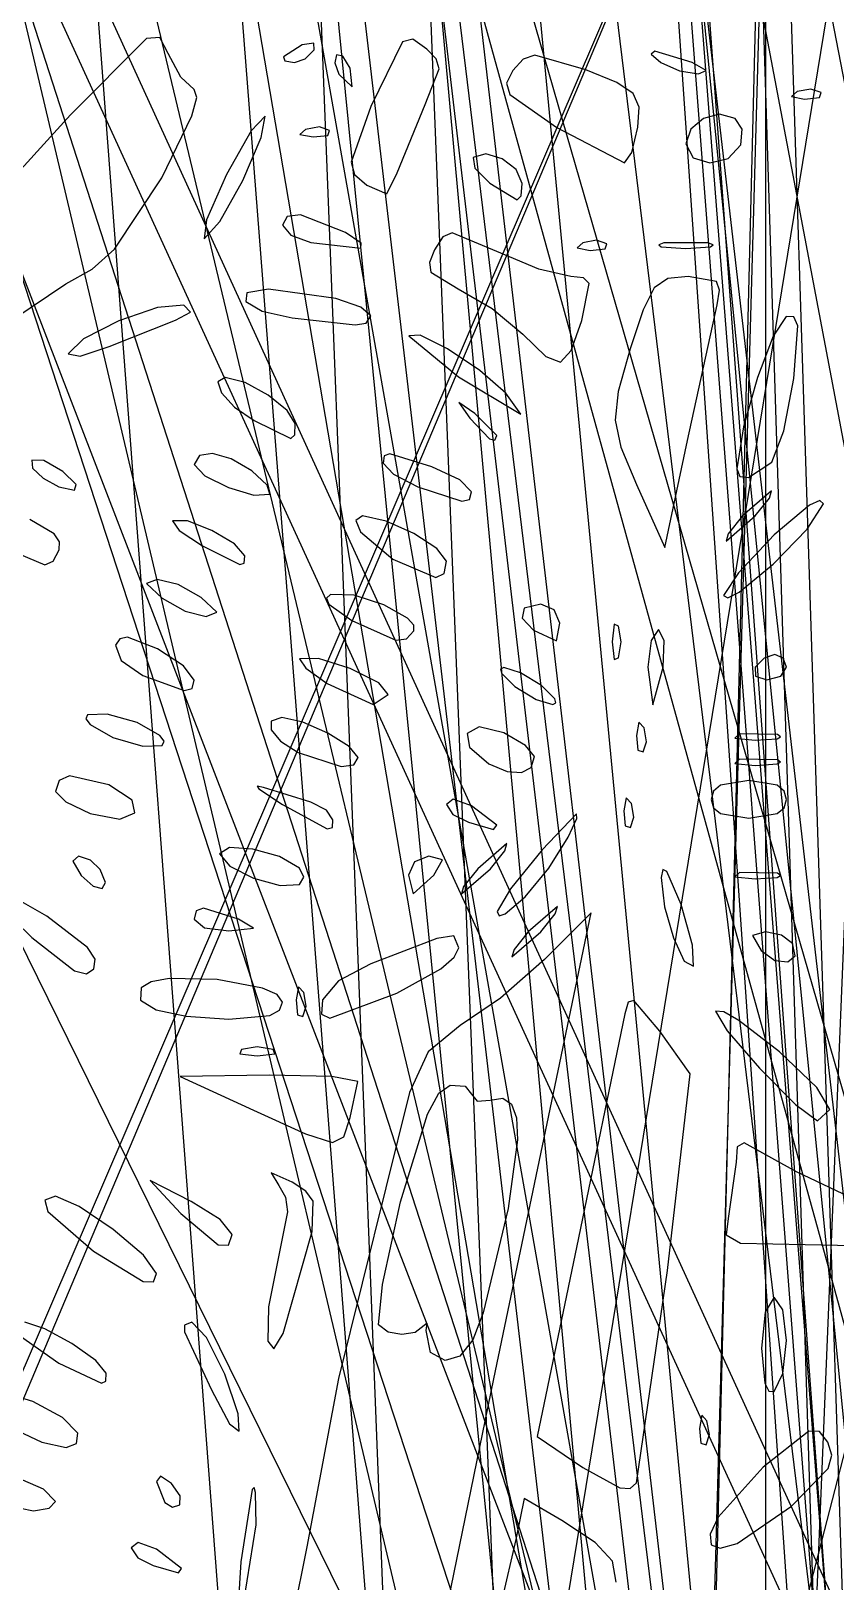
# Model space of a CAD drawing. Extents: x -109 to 333, y -74 to 385.
# Drawn here: x 108.51 to 132.55, y 71.3 to 117.59 of the extents above; entities that cross this region are included whole.
import ezdxf

# ---------------------------------------------------------------- set-up
doc = ezdxf.new("R2010")
doc.units = 0

msp = doc.modelspace()

# ---------------------------------------------------------------- linework, layer by layer
at = {"layer": 'Image'}
for p, q in [((170.771531, 353.53018), (118.462, 33.6863)), ((138.448296, 19.091992), (106.07472, 344.59948)), ((95.32442, 344.22715), (127.698, 16.562)), ((101.53823, 328.130923), (130.5, 11.6848)), ((135.493, 1.60851), (97.511583, 327.47171)), ((96.233295, 323.61468), (135.493, 1.60851)), ((134.585641, 4.456282), (104.301299, 320.902383)), ((195.790493, 320.228491), (118.129, 18.0797)), ((94.94758, 318.771205), (132.211, 0.73685)), ((134.65692, 0.736858), (97.3935, 316.65389)), ((141.984441, 315.336486), (129.956, 21.7512)), ((95.700659, 312.982034), (123.452, -52.2753)), ((127.484795, 19.73802), (135.750314, 313.32329)), ((114.515233, 310.957926), (137.375, 1.29274)), ((137.375, -20.0535), (114.515233, 310.957926)), ((128.641622, -58.90611), (100.89005, 296.42789)), ((114.51548, 296.333823), (137.375, 5.34648)), ((137.375, -1.05055), (114.51548, 296.333823)), ((110.376328, 291.597521), (121.571, 5.61853)), ((134.458543, 291.629841), (127.334, 5.46407)), ((86.29281, 288.243248), (134.724, 3.65315)), ((137.772062, 0.83093), (87.45938, 285.421028)), ((125.05174, 2.147113), (113.85707, 283.96107)), ((100.96859, 281.103915), (153.556, 8.3619)), ((152.192385, 2.717456), (99.6056, 280.534422)), ((142.12414, 1.748905), (109.9997, 280.135371)), ((106.21741, 279.964926), (140.233, 1.57846)), ((126.180398, 273.755549), (134.837, 5.6287)), ((134.295048, -6.036473), (125.63867, 267.922959)), ((145.215427, 4.34841), (61.91562, 262.429836)), ((76.885236, 251.097333), (134.835, 5.59235)), ((139.94954, 2.192262), (81.999776, 244.462185)), ((130.45553, 5.722784), (130.45588, 203.38909)), ((151.5261, 2.253623), (70.86456, 166.272002)), ((109.81314, 162.184466), (148.134, 23.3476)), ((92.877041, 154.000525), (165.361, -4.34315)), ((167.054, -4.90759), (94.570373, 153.717885)), ((96.062187, 147.509021), (142.999, 3.79803)), ((155.30722, 7.78631), (115.23295, 146.623186)), ((149.9676, 2.104701), (94.571335, 145.815698)), ((131.447961, 131.540204), (77.2426, 5.38409)), ((77.242601, 3.290625), (131.447961, 131.540204)), ((111.959264, 117.360963), (109.692528, 115.087208)), ((112.356305, 117.396847), (111.959264, 117.360963)), ((112.605868, 116.914078), (112.356305, 117.396847)), ((116.608193, 117.171842), (116.045801, 116.818096)), ((116.960249, 117.226076), (116.608193, 117.171842)), ((116.96228, 117.023955), (116.960249, 117.226076)), ((119.601223, 117.263302), (118.658428, 115.338392)), ((119.914404, 117.341717), (119.601223, 117.263302)), ((120.331278, 117.044042), (119.914404, 117.341717)), ((112.980861, 116.212149), (112.605868, 116.914078)), ((116.045801, 116.818096), (116.09419, 116.698019)), ((116.09419, 116.698019), (116.378292, 116.651966)), ((116.378292, 116.651966), (116.695901, 116.761239)), ((116.695901, 116.761239), (116.96228, 117.023954)), ((116.96228, 117.023954), (116.96228, 117.023955)), ((117.633464, 116.881379), (117.579665, 116.636829)), ((117.825577, 116.837467), (117.633464, 116.881379)), ((118.03563, 116.480048), (117.825577, 116.837467)), ((120.610689, 116.758667), (120.331278, 117.044042)), ((120.697806, 116.456373), (120.610689, 116.758667)), ((123.200898, 116.752721), (122.89724, 116.408001)), ((123.553268, 116.869522), (123.200898, 116.752721)), ((125.0809, 116.424483), (123.553268, 116.869522)), ((127.137586, 116.985363), (127.024418, 116.902014)), ((127.024418, 116.902014), (127.313091, 116.651967)), ((128.25383, 116.651967), (127.137586, 116.985363)), ((113.383, 115.838138), (112.980861, 116.212149)), ((117.579665, 116.636829), (117.702157, 116.300707)), ((117.702157, 116.300707), (118.103454, 115.916588)), ((118.035631, 116.480048), (118.03563, 116.480048)), ((118.103454, 115.916588), (118.035631, 116.480048)), ((120.28332, 115.393602), (120.697806, 116.456373)), ((122.89724, 116.408001), (122.705538, 116.031323)), ((126.000161, 116.051905), (125.0809, 116.424483)), ((127.313091, 116.651967), (127.877535, 116.400423)), ((127.877535, 116.400423), (128.441981, 116.307882)), ((128.253832, 116.651967), (128.25383, 116.651967)), ((128.673563, 116.405072), (128.253832, 116.651967)), ((128.441981, 116.307882), (128.673563, 116.405072)), ((113.458887, 115.603502), (113.383, 115.838138)), ((122.705538, 116.031323), (122.808199, 115.689623)), ((126.493974, 115.721324), (126.000161, 116.051905)), ((131.381695, 115.780115), (131.218412, 115.62817)), ((131.797286, 115.852929), (131.381695, 115.780115)), ((132.10293, 115.750425), (131.797286, 115.852929)), ((132.051628, 115.598575), (132.10293, 115.750411)), ((132.10293, 115.750411), (132.10293, 115.750425)), ((113.31239, 115.056611), (113.458887, 115.603502)), ((118.658428, 115.338392), (118.068066, 113.668984)), ((119.44134, 113.349451), (120.283321, 115.393611)), ((120.283321, 115.393611), (120.28332, 115.393602)), ((122.808199, 115.689623), (124.20855, 114.706361)), ((126.668957, 115.315308), (126.493974, 115.721324)), ((126.63173, 114.716423), (126.668957, 115.315308)), ((131.218412, 115.62817), (131.609042, 115.552774)), ((131.609042, 115.552774), (132.051628, 115.598575)), ((109.692528, 115.087208), (105.462878, 110.444088)), ((112.41554, 113.198738), (113.31239, 115.056611)), ((115.500516, 115.041564), (115.08771, 114.605059)), ((115.379529, 114.403608), (115.500516, 115.041564)), ((128.585213, 114.975588), (128.213857, 114.661176)), ((129.063934, 115.101654), (128.585213, 114.975588)), ((129.53531, 114.979936), (129.063934, 115.101654)), ((129.739922, 114.652729), (129.53531, 114.979936)), ((115.08771, 114.605059), (114.348076, 113.302734)), ((114.83579, 113.122664), (115.379529, 114.403608)), ((116.705855, 114.651227), (116.542572, 114.499282)), ((116.542572, 114.499282), (116.933202, 114.423886)), ((117.121446, 114.724042), (116.705855, 114.651227)), ((116.933202, 114.423886), (117.375788, 114.469688)), ((117.42709, 114.621537), (117.121446, 114.724042)), ((117.375788, 114.469688), (117.42709, 114.621523)), ((117.42709, 114.621523), (117.42709, 114.621537)), ((124.20855, 114.706361), (126.23447, 113.648021)), ((126.449966, 113.95927), (126.631734, 114.716421)), ((126.631734, 114.716421), (126.63173, 114.716423)), ((128.213857, 114.661176), (128.06458, 114.217858)), ((129.70122, 114.193996), (129.739922, 114.652729)), ((122.093749, 113.923996), (121.70812, 113.807848)), ((122.579705, 113.774545), (122.093749, 113.923996)), ((126.23447, 113.648021), (126.449966, 113.95927)), ((128.06458, 114.217858), (128.280799, 113.800606)), ((129.326978, 113.785359), (129.70122, 114.19401)), ((129.70122, 114.19401), (129.70122, 114.193996)), ((118.068066, 113.668984), (118.174572, 113.298831)), ((121.70812, 113.807848), (121.761651, 113.490213)), ((121.761651, 113.490213), (122.210196, 113.046396)), ((122.995964, 113.449009), (122.579705, 113.774545)), ((123.1725, 113.036902), (122.995964, 113.449009)), ((128.280799, 113.800606), (128.777551, 113.655332)), ((128.777551, 113.655332), (129.326978, 113.785359)), ((111.0082, 111.075352), (112.41554, 113.198738)), ((114.348076, 113.302734), (113.751704, 111.947513)), ((114.148784, 111.894615), (114.835787, 113.122664)), ((114.835787, 113.122664), (114.83579, 113.122664)), ((118.174572, 113.298831), (118.535486, 112.981882)), ((118.535486, 112.981882), (119.134305, 112.721364)), ((119.134305, 112.721364), (119.44134, 113.349451)), ((122.210196, 113.046396), (123.02979, 112.550037)), ((123.149054, 112.670932), (123.172497, 113.036913)), ((123.172497, 113.036913), (123.1725, 113.036902)), ((123.02979, 112.550037), (123.149054, 112.670932)), ((116.162767, 112.051559), (116.0224, 111.786285)), ((116.553501, 112.100805), (116.162767, 112.051559)), ((117.90388, 111.571966), (116.553501, 112.100805)), ((113.751704, 111.947513), (113.683347, 111.383834)), ((113.683347, 111.383834), (114.148784, 111.894615)), ((116.0224, 111.786285), (116.271108, 111.491108)), ((118.366735, 111.256627), (117.903876, 111.571966)), ((117.903876, 111.571966), (117.90388, 111.571966)), ((121.087062, 111.565855), (120.80418, 111.440322)), ((122.417239, 111.008249), (121.087062, 111.565855)), ((116.271108, 111.491108), (116.869066, 111.273087)), ((116.869066, 111.273087), (118.35615, 111.103896)), ((118.35615, 111.103896), (118.366735, 111.256627)), ((120.80418, 111.440322), (120.559909, 111.050105)), ((124.982945, 111.264559), (124.819662, 111.112614)), ((124.819662, 111.112614), (125.210292, 111.037218)), ((125.398537, 111.337374), (124.982945, 111.264559)), ((125.70418, 111.234869), (125.398537, 111.337374)), ((125.65288, 111.08302), (125.70418, 111.234855)), ((125.70418, 111.234855), (125.70418, 111.234869)), ((127.40535, 111.26693), (127.253583, 111.200111)), ((127.253583, 111.200111), (127.327152, 111.145391)), ((127.327152, 111.145391), (128.06387, 111.094839)), ((128.72239, 111.26693), (127.40535, 111.26693)), ((128.06387, 111.094839), (128.800585, 111.145391)), ((128.874154, 111.200111), (128.722387, 111.26693)), ((128.722387, 111.26693), (128.72239, 111.26693)), ((128.800585, 111.145391), (128.874154, 111.200111)), ((110.333075, 110.472502), (111.0082, 111.075352)), ((120.559909, 111.050105), (120.407707, 110.67045)), ((120.407707, 110.67045), (120.451529, 110.387629)), ((123.675204, 110.476233), (122.417239, 111.008249)), ((125.210292, 111.037218), (125.65288, 111.08302)), ((109.54785, 110.032998), (110.333075, 110.472502)), ((120.451529, 110.387629), (121.261716, 109.890265)), ((124.626179, 110.254953), (123.675204, 110.476233)), ((125.00867, 110.216861), (124.626179, 110.254953)), ((125.176168, 110.043619), (125.00867, 110.216861)), ((127.527774, 110.195808), (127.119723, 109.915712)), ((128.129198, 110.255681), (127.527774, 110.195808)), ((128.978479, 110.105411), (128.129198, 110.255681)), ((107.96732, 108.975416), (109.54785, 110.032998)), ((114.958483, 109.766061), (114.927758, 109.507209)), ((115.59873, 109.878633), (114.958483, 109.766061)), ((117.607734, 109.604438), (115.59873, 109.878633)), ((121.261716, 109.890265), (122.277533, 109.30612)), ((124.95433, 108.937903), (125.176168, 110.043619)), ((127.119723, 109.915712), (126.78478, 109.264676)), ((129.069739, 109.848502), (128.978479, 110.105411)), ((129.00204, 109.409015), (129.069739, 109.848502)), ((112.286953, 109.329786), (111.129161, 108.928363)), ((113.072367, 109.400333), (112.286953, 109.329786)), ((113.272492, 109.196111), (113.072367, 109.400333)), ((114.927758, 109.507209), (115.408907, 109.220378)), ((118.358525, 109.345268), (117.607734, 109.604438)), ((118.65613, 109.079005), (118.358525, 109.345268)), ((122.277533, 109.30612), (123.199626, 108.531365)), ((126.78478, 109.264676), (126.402678, 108.091981)), ((128.116386, 105.363831), (129.002035, 109.409011)), ((129.002035, 109.409011), (129.00204, 109.409015)), ((111.129161, 108.928363), (110.081007, 108.399367)), ((110.847467, 108.163933), (112.823017, 108.954245)), ((112.823017, 108.954245), (112.82303, 108.954244)), ((112.82303, 108.954244), (113.272492, 109.196111)), ((115.408907, 109.220378), (116.304285, 109.023867)), ((116.304285, 109.023867), (118.185765, 108.813002)), ((118.185765, 108.813002), (118.517962, 108.865055)), ((118.517962, 108.865055), (118.656133, 109.079005)), ((118.656133, 109.079005), (118.65613, 109.079005)), ((124.63531, 108.047497), (124.954326, 108.93792)), ((124.954326, 108.93792), (124.95433, 108.937903)), ((131.056138, 109.058359), (130.667827, 108.479668)), ((131.290796, 109.05048), (131.056138, 109.058359)), ((131.402588, 108.783683), (131.290796, 109.05048)), ((110.081007, 108.399367), (109.624507, 107.946103)), ((120.13305, 108.507698), (119.79447, 108.488814)), ((119.79447, 108.488814), (121.279669, 107.264306)), ((120.949447, 108.097277), (120.13305, 108.507698)), ((123.199626, 108.531365), (123.878816, 107.872223)), ((130.667827, 108.479668), (130.197724, 107.236667)), ((131.291048, 107.209939), (131.402588, 108.783683)), ((109.624507, 107.946103), (109.983752, 107.880955)), ((109.983752, 107.880955), (110.847467, 108.163933)), ((121.912046, 107.453972), (120.949447, 108.097277)), ((123.878816, 107.872223), (124.317092, 107.701599)), ((124.317092, 107.701599), (124.63531, 108.047497)), ((126.402678, 108.091981), (126.046273, 106.822032)), ((122.68923, 106.774204), (121.912046, 107.453972)), ((114.30946, 107.24458), (114.085556, 107.109959)), ((114.085556, 107.109959), (114.20323, 106.778095)), ((114.900796, 107.087689), (114.30946, 107.24458)), ((115.58885, 106.711418), (114.900796, 107.087689)), ((121.279669, 107.264306), (123.13436, 106.148134)), ((130.197724, 107.236667), (129.788487, 105.769104)), ((130.985219, 105.645304), (131.291048, 107.209939)), ((114.20323, 106.778095), (114.590111, 106.356986)), ((116.159042, 106.257368), (115.58885, 106.711418)), ((121.75901, 106.16369), (121.28864, 106.491986)), ((121.28864, 106.491986), (121.616937, 106.021617)), ((122.689237, 106.77421), (122.68923, 106.774204)), ((123.13436, 106.148134), (122.689237, 106.77421)), ((126.046273, 106.822032), (125.947919, 105.965246)), ((114.590111, 106.356986), (115.17383, 105.95463)), ((116.39679, 105.86714), (116.159042, 106.257368)), ((121.616937, 106.021617), (122.201577, 105.412199)), ((122.41753, 105.505173), (121.75901, 106.16369)), ((115.17383, 105.95463), (116.266671, 105.423038)), ((116.386213, 105.527841), (116.39679, 105.867147)), ((116.39679, 105.867147), (116.39679, 105.86714)), ((125.947919, 105.965246), (126.124651, 105.160532)), ((129.788487, 105.769104), (129.582778, 104.516729)), ((130.62545, 104.714299), (130.985219, 105.645304)), ((116.266671, 105.423038), (116.386213, 105.527841)), ((122.201577, 105.412199), (122.361566, 105.367064)), ((122.361566, 105.367064), (122.41753, 105.505173)), ((122.41753, 105.505173), (122.41753, 105.505173)), ((126.124651, 105.160532), (126.593505, 104.046801)), ((127.434371, 102.165311), (128.116386, 105.363831)), ((108.890196, 104.758149), (108.532608, 104.774708)), ((108.532608, 104.774708), (108.554124, 104.533353)), ((109.46245, 104.430849), (108.890196, 104.758149)), ((113.537528, 104.914869), (113.38604, 104.642172)), ((113.38604, 104.642172), (113.696942, 104.304553)), ((113.932915, 104.96781), (113.537528, 104.914869)), ((114.483587, 104.810746), (113.932915, 104.96781)), ((115.10093, 104.453428), (114.483587, 104.810746)), ((119.057639, 104.899042), (119.03048, 104.683456)), ((119.03048, 104.683456), (119.334456, 104.348881)), ((119.223658, 104.959047), (119.057639, 104.899042)), ((120.47951, 104.573993), (119.223658, 104.959047)), ((129.931065, 104.250543), (130.625448, 104.714296)), ((130.625448, 104.714296), (130.62545, 104.714299)), ((108.554124, 104.533353), (108.873687, 104.23335)), ((108.873687, 104.23335), (109.342378, 103.979364)), ((109.462452, 104.430849), (109.46245, 104.430849)), ((109.864032, 104.041577), (109.462452, 104.430849)), ((113.696942, 104.304553), (114.40321, 103.954443)), ((115.561288, 104.02735), (115.10093, 104.453428)), ((115.10093, 104.453428), (115.10093, 104.453428)), ((119.334456, 104.348881), (120.06529, 103.970885)), ((121.316445, 104.18253), (120.47951, 104.573993)), ((121.66455, 103.82142), (121.316445, 104.18253)), ((129.582778, 104.516729), (129.67369, 104.284823)), ((129.67369, 104.284823), (129.931065, 104.250543)), ((109.342378, 103.979364), (109.811278, 103.876057)), ((109.811278, 103.876057), (109.864032, 104.041577)), ((114.40321, 103.954443), (115.165188, 103.725745)), ((115.165188, 103.725745), (115.64322, 103.75236)), ((115.64322, 103.75236), (115.561288, 104.02735)), ((120.06529, 103.970885), (121.3724, 103.542532)), ((121.604971, 103.597343), (121.66455, 103.82142)), ((121.66455, 103.82142), (121.66455, 103.82142)), ((126.593505, 104.046801), (127.434371, 102.165311)), ((130.62502, 103.858646), (129.755785, 103.106045)), ((130.557831, 103.637571), (130.62502, 103.858646)), ((121.3724, 103.542532), (121.604971, 103.597343)), ((130.13208, 103.106045), (130.557831, 103.637571)), ((131.755005, 103.425092), (130.69627, 102.541036)), ((131.689594, 102.706459), (132.1696, 103.464076)), ((132.065177, 103.564222), (131.755005, 103.425092)), ((132.1696, 103.464071), (132.065177, 103.564222)), ((132.1696, 103.464076), (132.1696, 103.464071)), ((109.19969, 102.568369), (108.474675, 102.998433)), ((113.182151, 102.956805), (112.73998, 102.961544)), ((112.73998, 102.961544), (112.931697, 102.669493)), ((113.909959, 102.6734), (113.182151, 102.956805)), ((118.41003, 103.106242), (118.21021, 102.96933)), ((118.21021, 102.96933), (118.346603, 102.633647)), ((119.120211, 102.952282), (118.41003, 103.106242)), ((119.944827, 102.58286), (119.120211, 102.952282)), ((129.262845, 102.353472), (130.13208, 103.106045)), ((129.755785, 103.106045), (129.330034, 102.574543)), ((130.13208, 103.106045), (130.13208, 103.106045)), ((109.357665, 102.329398), (109.19969, 102.568369)), ((109.35698, 102.097242), (109.357665, 102.329398)), ((112.931697, 102.669493), (113.635273, 102.20993)), ((114.590657, 102.272899), (113.909959, 102.6734)), ((118.346603, 102.633647), (119.312847, 101.816292)), ((120.627562, 102.136667), (119.944827, 102.58286)), ((129.330034, 102.574543), (129.262845, 102.353472)), ((130.69627, 102.541036), (129.633236, 101.402096)), ((130.667355, 101.661782), (131.689594, 102.706459)), ((107.891133, 102.084683), (108.921223, 101.643714)), ((109.174443, 101.758289), (109.356983, 102.097101)), ((109.356983, 102.097101), (109.35698, 102.097242)), ((113.635273, 102.20993), (114.744029, 101.654587)), ((114.8915, 101.916874), (114.590657, 102.272899)), ((114.875458, 101.698097), (114.891503, 101.916871)), ((114.891503, 101.916871), (114.8915, 101.916874)), ((120.9121, 101.752392), (120.627562, 102.136667)), ((108.921223, 101.643714), (109.174443, 101.758289)), ((114.744029, 101.654587), (114.875458, 101.698097)), ((119.312847, 101.816292), (120.603153, 101.271561)), ((120.603153, 101.271561), (120.846226, 101.385143)), ((120.846226, 101.385143), (120.912107, 101.752397)), ((120.912107, 101.752397), (120.9121, 101.752392)), ((129.633236, 101.402096), (129.19109, 100.727706)), ((129.651611, 100.83416), (130.667355, 101.661782)), ((112.27926, 101.212052), (111.956335, 101.09186)), ((111.956335, 101.09186), (112.423103, 100.647608)), ((112.908113, 101.058212), (112.27926, 101.212052)), ((113.5963, 100.67154), (112.908113, 101.058212)), ((112.423103, 100.647608), (113.111288, 100.260936)), ((114.063067, 100.227276), (113.5963, 100.67154)), ((113.5963, 100.67154), (113.5963, 100.67154)), ((117.45039, 100.759365), (117.33098, 100.648354)), ((117.33098, 100.648354), (117.405682, 100.472518)), ((117.405682, 100.472518), (118.089784, 99.984101)), ((118.160555, 100.7429), (117.45039, 100.759365)), ((119.045498, 100.455599), (118.160555, 100.7429)), ((119.756356, 100.049129), (119.045498, 100.455599)), ((123.734216, 100.471416), (123.235341, 100.349955)), ((124.132854, 100.305611), (123.734216, 100.471416)), ((129.19109, 100.727706), (129.317652, 100.659279)), ((129.317652, 100.659279), (129.651611, 100.83416)), ((113.111288, 100.260936), (113.740143, 100.107096)), ((113.740143, 100.107096), (114.063067, 100.227276)), ((119.937485, 99.848601), (119.756356, 100.049129)), ((123.235341, 100.349955), (123.177551, 100.055922)), ((123.177551, 100.055922), (123.515686, 99.694843)), ((124.29866, 99.906972), (124.132854, 100.305611)), ((118.089784, 99.984101), (119.408086, 99.393118)), ((119.723124, 99.433473), (119.944274, 99.675153)), ((119.94427, 99.675155), (119.937485, 99.848601)), ((119.944274, 99.675153), (119.94427, 99.675155)), ((123.515686, 99.694843), (124.204587, 99.372246)), ((124.204587, 99.372246), (124.29866, 99.906972)), ((124.29866, 99.906972), (124.29866, 99.906972)), ((125.918854, 99.869041), (125.8631, 99.342821)), ((126.0529, 99.8132), (125.918854, 99.869041)), ((126.131191, 99.342822), (126.0529, 99.813201)), ((126.0529, 99.813201), (126.0529, 99.8132)), ((127.243843, 99.719143), (127.024111, 99.387532)), ((127.414894, 99.387531), (127.243843, 99.719143)), ((111.158709, 99.438127), (111.02989, 99.243203)), ((111.02989, 99.243203), (111.205085, 98.785746)), ((111.387936, 99.487717), (111.158709, 99.438127)), ((112.28649, 99.139458), (111.387936, 99.487717)), ((113.062941, 98.630252), (112.28649, 99.139458)), ((119.408086, 99.393118), (119.723124, 99.433473)), ((125.8631, 99.342821), (125.918854, 98.8166)), ((126.0529, 98.872442), (126.131191, 99.342822)), ((127.024111, 99.387532), (126.932719, 98.590253)), ((127.38928, 98.590253), (127.414894, 99.387531)), ((111.205085, 98.785746), (111.847058, 98.338597)), ((113.38589, 98.204315), (113.062941, 98.630252)), ((117.096345, 98.851808), (116.52314, 98.842415)), ((116.52314, 98.842415), (116.713794, 98.555022)), ((118.043787, 98.549034), (117.096345, 98.851808)), ((125.918854, 98.8166), (126.0529, 98.872442)), ((130.399813, 98.85603), (130.131551, 98.590254)), ((130.718203, 98.966569), (130.399813, 98.85603)), ((130.968278, 98.85603), (130.718203, 98.966569)), ((131.07229, 98.590254), (130.968278, 98.85603)), ((111.847058, 98.338597), (113.083262, 97.890806)), ((113.320492, 97.955085), (113.385888, 98.204316)), ((113.385888, 98.204316), (113.38589, 98.204315)), ((116.713794, 98.555022), (117.354357, 98.101436)), ((118.894221, 98.124678), (118.043787, 98.549034)), ((122.62746, 98.578287), (122.530386, 98.530086)), ((122.530386, 98.530086), (122.560621, 98.407581)), ((122.560621, 98.407581), (122.959449, 98.013843)), ((123.123431, 98.424458), (122.62746, 98.578287)), ((123.75635, 98.037775), (123.123431, 98.424458)), ((126.932719, 98.590253), (127.078156, 97.461363)), ((127.078156, 97.461363), (127.38928, 98.590253)), ((127.38928, 98.590253), (127.38928, 98.590253)), ((130.131551, 98.590254), (130.139628, 98.324504)), ((130.139628, 98.324504), (130.485638, 98.213967)), ((130.485638, 98.213967), (130.899961, 98.324503)), ((130.899961, 98.324503), (131.07229, 98.590254)), ((131.07229, 98.590254), (131.07229, 98.590254)), ((113.083262, 97.890806), (113.320492, 97.955085)), ((117.354357, 98.101436), (118.72607, 97.476435)), ((118.72607, 97.476435), (119.176406, 97.769325)), ((119.1764, 97.769325), (118.894221, 98.124678)), ((119.176406, 97.769325), (119.1764, 97.769325)), ((122.959449, 98.013843), (123.592367, 97.627181)), ((124.155178, 97.644047), (123.75635, 98.037775)), ((123.75635, 98.037775), (123.75635, 98.037775)), ((123.592367, 97.627181), (124.088339, 97.473331)), ((124.088339, 97.473331), (124.185413, 97.521536)), ((124.185413, 97.521536), (124.155178, 97.644047)), ((110.20154, 97.165005), (110.148763, 97.042195)), ((110.148763, 97.042195), (110.273065, 96.873085)), ((110.785163, 97.188923), (110.20154, 97.165005)), ((110.273065, 96.873085), (110.954133, 96.485217)), ((111.67923, 96.932426), (110.785163, 97.188923)), ((112.36029, 96.544544), (111.679223, 96.932426)), ((111.679223, 96.932426), (111.67923, 96.932426)), ((115.67938, 96.979644), (115.67789, 96.716717)), ((116.00272, 97.085105), (115.67938, 96.979644)), ((116.623104, 96.945421), (116.00272, 97.085105)), ((117.375874, 96.613507), (116.623104, 96.945421)), ((121.896547, 96.803643), (121.530806, 96.610627)), ((122.630147, 96.628954), (121.896547, 96.803643)), ((126.661783, 96.942653), (126.586386, 96.552019)), ((126.81373, 96.779377), (126.661783, 96.942653)), ((126.886527, 96.363785), (126.813713, 96.779378)), ((126.813713, 96.779378), (126.81373, 96.779377)), ((110.954133, 96.485217), (111.848199, 96.228695)), ((112.484592, 96.375433), (112.36029, 96.544544)), ((112.431813, 96.25261), (112.484592, 96.375433)), ((115.67789, 96.716717), (115.960834, 96.376507)), ((115.960834, 96.376507), (116.490795, 96.039195)), ((118.010936, 96.220072), (117.375874, 96.613507)), ((121.530806, 96.610627), (121.603537, 96.196277)), ((123.276968, 96.247972), (122.630147, 96.628954)), ((126.586386, 96.552019), (126.632187, 96.109442)), ((126.784023, 96.058131), (126.886527, 96.363785)), ((129.66804, 96.59345), (129.529513, 96.466835)), ((129.529513, 96.466835), (130.131248, 96.406026)), ((130.79693, 96.579339), (129.66804, 96.59345)), ((130.131248, 96.406026), (130.792457, 96.45126)), ((130.792457, 96.45126), (130.887706, 96.507849)), ((130.887706, 96.507849), (130.796928, 96.579508)), ((130.796928, 96.579508), (130.79693, 96.579339)), ((111.848199, 96.228695), (112.431813, 96.25261)), ((116.490795, 96.039195), (117.775584, 95.621648)), ((118.2782, 95.895825), (118.010936, 96.220072)), ((118.145579, 95.670594), (118.278205, 95.895826)), ((118.278205, 95.895826), (118.2782, 95.895825)), ((121.603537, 96.196277), (122.185351, 95.706963)), ((123.546, 95.91798), (123.276968, 96.247972)), ((123.443679, 95.588484), (123.546001, 95.91798)), ((123.546001, 95.91798), (123.546, 95.91798)), ((126.632187, 96.109442), (126.784023, 96.058131)), ((129.66831, 95.840594), (129.529783, 95.713993)), ((130.7972, 95.826765), (129.66831, 95.840594)), ((130.797198, 95.826653), (130.7972, 95.826765)), ((130.887976, 95.754998), (130.797198, 95.826653)), ((117.775584, 95.621648), (118.145579, 95.670594)), ((122.185351, 95.706963), (122.72879, 95.477612)), ((122.72879, 95.477612), (123.159754, 95.439907)), ((123.159754, 95.439907), (123.443679, 95.588484)), ((129.529783, 95.713993), (130.131518, 95.653199)), ((130.131518, 95.653199), (130.792727, 95.698418)), ((130.792727, 95.698418), (130.887976, 95.754998)), ((109.353324, 95.201191), (109.24693, 94.877744)), ((109.66332, 95.342702), (109.353324, 95.201191)), ((110.83901, 95.073155), (109.66332, 95.342702)), ((110.83901, 95.073154), (110.83901, 95.073155)), ((111.535086, 94.621138), (110.83901, 95.073154)), ((115.455813, 94.995855), (115.267517, 95.034495)), ((115.267517, 95.034495), (115.311173, 94.951977)), ((115.311173, 94.951977), (116.020257, 94.489887)), ((116.866923, 94.552597), (115.455813, 94.995855)), ((129.096974, 95.062461), (128.885306, 94.886073)), ((129.94364, 95.203565), (129.096974, 95.062461)), ((130.790308, 95.062461), (129.94364, 95.203565)), ((131.001975, 94.886073), (130.790308, 95.062461)), ((109.24693, 94.877744), (109.550906, 94.568647)), ((109.550906, 94.568647), (110.28174, 94.220731)), ((111.6127, 94.234277), (111.535086, 94.621138)), ((116.020257, 94.489887), (117.355634, 93.765575)), ((117.332, 94.321217), (116.866923, 94.552597)), ((121.118325, 94.644248), (120.912104, 94.491862)), ((120.912104, 94.491862), (121.105544, 94.18568)), ((121.664697, 94.451025), (121.118325, 94.644248)), ((122.41729, 93.873345), (121.664697, 94.451025)), ((126.285355, 94.684857), (126.209959, 94.294223)), ((126.4373, 94.521581), (126.285355, 94.684857)), ((126.510098, 94.105989), (126.437286, 94.521582)), ((126.437286, 94.521582), (126.4373, 94.521581)), ((128.885306, 94.886073), (128.81475, 94.639121)), ((128.81475, 94.639121), (128.885306, 94.392181)), ((131.001974, 94.392181), (131.07253, 94.639121)), ((131.07253, 94.639121), (131.001975, 94.886073)), ((131.07253, 94.639121), (131.07253, 94.639121)), ((110.28174, 94.220731), (111.164152, 94.05375)), ((111.164152, 94.05375), (111.6127, 94.234277)), ((117.52544, 94.030825), (117.332, 94.321217)), ((117.508798, 93.798123), (117.525437, 94.030825)), ((117.525437, 94.030825), (117.52544, 94.030825)), ((121.105544, 94.18568), (121.570624, 93.957814)), ((124.800576, 94.212921), (123.775215, 93.133917)), ((124.5522, 93.509329), (124.80989, 94.071524)), ((124.80989, 94.071524), (124.800576, 94.212921)), ((126.209959, 94.294223), (126.25576, 93.851646)), ((126.407596, 93.800335), (126.510098, 94.105989)), ((128.885306, 94.392181), (129.096973, 94.215791)), ((129.096973, 94.215791), (129.94364, 94.074677)), ((129.94364, 94.074677), (130.790307, 94.215791)), ((130.790307, 94.215791), (131.001974, 94.392181)), ((117.355634, 93.765575), (117.508798, 93.798123)), ((121.570624, 93.957814), (122.323214, 93.742084)), ((122.323214, 93.742084), (122.41729, 93.873345)), ((122.41729, 93.873345), (122.41729, 93.873345)), ((126.25576, 93.851646), (126.407596, 93.800335)), ((114.437068, 93.200581), (114.13906, 93.017806)), ((115.132468, 93.153371), (114.437068, 93.200581)), ((115.927324, 92.930223), (115.132468, 93.153371)), ((122.72237, 93.321956), (121.853135, 92.569355)), ((122.22943, 92.569355), (122.655181, 93.100881)), ((122.655181, 93.100881), (122.72237, 93.321956)), ((123.775215, 93.133917), (122.831825, 91.970853)), ((123.975239, 92.583642), (124.552195, 93.509327)), ((124.552195, 93.509327), (124.5522, 93.509329)), ((109.931521, 92.945642), (109.764565, 92.792988)), ((109.764565, 92.792988), (110.007351, 92.37211)), ((110.286996, 92.827754), (109.931521, 92.945642)), ((110.57972, 92.544322), (110.286996, 92.827754)), ((114.13906, 93.017806), (114.445952, 92.648039)), ((114.445952, 92.648039), (115.156157, 92.290341)), ((116.5237, 92.585188), (115.927324, 92.930223)), ((116.653644, 92.315414), (116.5237, 92.585188)), ((116.5237, 92.585188), (116.5237, 92.585188)), ((119.962848, 92.779836), (119.783507, 92.381198)), ((120.394027, 92.945642), (119.962848, 92.779836)), ((120.796444, 92.836785), (120.394027, 92.945642)), ((120.5361, 92.381198), (120.796444, 92.836785)), ((110.007351, 92.37211), (110.371468, 92.044514)), ((110.733723, 92.153512), (110.57972, 92.544322)), ((110.57972, 92.544322), (110.57972, 92.544322)), ((110.638949, 91.979278), (110.733723, 92.153512)), ((115.156157, 92.290341), (115.953975, 92.066463)), ((116.5237, 92.098157), (116.653644, 92.315414)), ((119.783507, 92.381198), (119.925583, 91.816754)), ((119.925583, 91.816754), (120.5361, 92.381198)), ((120.5361, 92.381198), (120.5361, 92.381198)), ((121.360195, 91.816754), (122.22943, 92.569355)), ((121.853135, 92.569355), (121.427384, 92.037828)), ((122.22943, 92.569355), (122.22943, 92.569355)), ((123.267224, 91.735037), (123.975239, 92.583642)), ((127.373756, 92.547717), (127.327367, 92.311771)), ((127.327367, 92.311771), (127.428362, 91.434494)), ((127.491831, 92.485106), (127.373756, 92.547717)), ((127.918221, 91.498379), (127.491831, 92.485106)), ((129.66844, 92.453728), (129.529913, 92.327127)), ((129.529913, 92.327127), (130.131648, 92.266333)), ((130.79733, 92.4399), (129.66844, 92.453728)), ((130.131648, 92.266333), (130.792857, 92.311553)), ((130.792857, 92.311553), (130.888106, 92.368132)), ((130.797328, 92.439787), (130.79733, 92.4399)), ((130.888106, 92.368132), (130.797328, 92.439787)), ((108.984821, 91.150091), (107.734602, 91.868733)), ((110.371468, 92.044514), (110.638949, 91.979278)), ((115.953975, 92.066463), (116.5237, 92.098157)), ((121.427384, 92.037828), (121.360195, 91.816754)), ((122.831825, 91.970853), (122.431185, 91.288187)), ((122.671441, 91.218293), (123.267224, 91.735037)), ((107.473793, 91.55365), (108.531271, 90.511813)), ((113.44722, 91.312728), (113.38597, 91.0643)), ((113.659056, 91.395537), (113.44722, 91.312728)), ((114.703, 91.0643), (113.659056, 91.395537)), ((122.332437, 77.33109), (125.238097, 91.25469)), ((122.431185, 91.288187), (122.491666, 91.163986)), ((122.491666, 91.163986), (122.671441, 91.218293)), ((124.22734, 91.440652), (123.358105, 90.688051)), ((123.7344, 90.688051), (124.160151, 91.219577)), ((125.238097, 91.25469), (123.846997, 89.86297)), ((124.160151, 91.219577), (124.22734, 91.440652)), ((127.428362, 91.434494), (127.693088, 90.503329)), ((128.262892, 90.283332), (127.918221, 91.498381)), ((127.918221, 91.498381), (127.918221, 91.498379)), ((110.202554, 90.213907), (108.984821, 91.150091)), ((108.984821, 91.150091), (108.984821, 91.150091)), ((113.38597, 91.0643), (113.689946, 90.8063)), ((113.689946, 90.8063), (114.42078, 90.714458)), ((114.42078, 90.714458), (115.15584, 90.7907)), ((114.703002, 91.0643), (114.703, 91.0643)), ((115.15584, 90.7907), (114.703002, 91.0643)), ((108.531271, 90.511813), (109.811544, 89.523107)), ((120.630171, 90.489379), (118.654621, 89.73277)), ((121.130714, 90.567688), (120.630171, 90.489379)), ((121.288691, 90.210261), (121.130714, 90.567688)), ((122.865165, 89.935478), (123.7344, 90.688051)), ((123.358105, 90.688051), (122.932354, 90.156549)), ((123.7344, 90.688051), (123.7344, 90.688051)), ((127.693088, 90.503329), (128.014881, 89.813135)), ((128.28708, 89.658771), (128.262892, 90.283332)), ((130.43964, 90.688003), (130.056825, 90.578691)), ((130.056825, 90.578691), (130.316334, 90.127708)), ((130.918727, 90.585109), (130.43964, 90.688003)), ((131.244441, 90.337709), (130.918727, 90.585109)), ((131.326804, 89.96522), (131.244441, 90.337709)), ((131.244441, 90.337709), (131.244441, 90.337709)), ((110.42231, 89.864713), (110.202554, 90.213907)), ((110.391811, 89.584601), (110.42231, 89.864713)), ((120.747118, 89.581743), (121.143638, 89.929716)), ((121.143638, 89.929716), (121.288691, 90.210261)), ((123.846997, 89.86297), (122.531106, 88.707625)), ((122.932354, 90.156549), (122.865165, 89.935478)), ((128.014881, 89.813135), (128.28708, 89.658771)), ((130.316334, 90.127708), (130.719339, 89.827765)), ((130.719339, 89.827765), (131.103966, 89.784421)), ((131.103966, 89.784421), (131.326804, 89.96522)), ((109.811544, 89.523107), (110.170216, 89.43203)), ((110.170216, 89.43203), (110.391811, 89.584601)), ((118.654621, 89.73277), (117.688724, 89.219161)), ((119.431531, 88.852941), (120.747118, 89.581743)), ((111.801002, 89.009743), (111.785025, 88.646617)), ((112.10126, 89.191138), (111.801002, 89.009743)), ((112.635089, 89.288345), (112.10126, 89.191138)), ((114.066139, 89.264379), (112.635089, 89.288345)), ((115.419508, 89.006204), (114.066139, 89.264379)), ((115.856236, 88.810649), (115.419508, 89.006204)), ((116.501953, 89.040488), (116.426557, 88.649854)), ((116.653901, 88.877212), (116.501953, 89.040488)), ((117.688724, 89.219161), (117.215921, 88.65471)), ((111.785025, 88.646617), (112.248211, 88.359426)), ((116.020552, 88.582177), (115.856236, 88.810649)), ((115.93019, 88.343139), (116.020552, 88.582177)), ((116.020552, 88.582177), (116.020552, 88.582177)), ((116.426557, 88.649854), (116.472358, 88.207277)), ((116.624194, 88.155966), (116.726698, 88.46162)), ((116.726698, 88.46162), (116.653884, 88.877213)), ((116.653884, 88.877213), (116.653901, 88.877212)), ((117.215921, 88.65471), (117.183058, 88.225146)), ((117.430263, 88.105061), (119.431531, 88.852971)), ((119.431531, 88.852971), (119.431531, 88.852941)), ((122.531106, 88.707625), (121.320827, 87.88426)), ((126.341427, 88.588338), (126.237741, 88.238051)), ((126.509699, 88.638182), (126.341427, 88.588338)), ((127.283241, 87.714811), (126.509699, 88.638182)), ((112.248211, 88.359426), (113.142866, 88.165082)), ((113.142866, 88.165082), (114.421292, 88.080499)), ((114.421292, 88.080499), (115.646314, 88.18388)), ((115.646314, 88.18388), (115.93019, 88.343139)), ((116.472358, 88.207277), (116.624194, 88.155966)), ((117.183058, 88.225146), (117.430263, 88.105061)), ((126.237741, 88.238051), (124.860031, 81.550771)), ((129.196067, 88.293712), (128.95096, 88.31558)), ((128.95096, 88.31558), (129.296737, 87.72567)), ((129.647556, 88.040132), (129.196067, 88.293712)), ((130.86061, 87.103912), (129.647556, 88.040132)), ((121.320827, 87.88426), (120.368104, 87.101467)), ((128.188821, 86.443031), (127.283241, 87.714811)), ((129.296737, 87.72567), (130.266221, 86.609671)), ((114.797531, 87.1743), (114.741674, 87.040265)), ((114.741674, 87.040265), (115.267899, 86.984506)), ((115.2679, 87.252595), (114.797531, 87.1743)), ((115.267899, 86.984506), (115.794127, 87.040266)), ((115.73827, 87.1743), (115.2679, 87.252595)), ((115.794127, 87.040266), (115.73827, 87.1743)), ((115.73827, 87.1743), (115.73827, 87.1743)), ((120.368104, 87.101467), (119.815737, 85.8887)), ((131.971985, 86.039063), (130.86061, 87.103912)), ((130.266221, 86.609671), (131.338109, 85.528634)), ((115.62069, 86.405217), (112.9632, 86.360654)), ((112.9632, 86.360654), (115.15032, 85.354674)), ((117.496105, 86.368341), (115.62069, 86.405217)), ((118.27304, 86.21706), (117.496105, 86.368341)), ((118.041, 85.1377), (118.27304, 86.21706)), ((120.689696, 85.864911), (121.028363, 86.106173)), ((121.028363, 86.106173), (121.476781, 86.077358)), ((127.51102, 80.569261), (128.188821, 86.443031)), ((119.815737, 85.8887), (117.690374, 77.342252)), ((120.344861, 85.238123), (120.689696, 85.864911)), ((121.476781, 86.077358), (121.663292, 85.836369)), ((121.663292, 85.836369), (121.828166, 85.622734)), ((121.828166, 85.622734), (122.224564, 85.65967)), ((122.224564, 85.65967), (122.600514, 85.713933)), ((122.600514, 85.713933), (122.861907, 85.539652)), ((132.36354, 85.37773), (131.971985, 86.039063)), ((115.15032, 85.354674), (116.706581, 84.651209)), ((119.547183, 82.617143), (120.344861, 85.238123)), ((122.861907, 85.539652), (123.008511, 85.129886)), ((131.338109, 85.528634), (131.9911, 85.04361)), ((131.9911, 85.04361), (132.363543, 85.377733)), ((132.363543, 85.377733), (132.36354, 85.37773)), ((117.854786, 84.565025), (118.041, 85.137702)), ((118.041, 85.137702), (118.041, 85.1377)), ((123.008511, 85.129886), (123.040091, 84.477694)), ((116.706581, 84.651209), (117.509025, 84.395426)), ((117.509025, 84.395426), (117.854786, 84.565025)), ((123.040091, 84.477694), (122.757254, 82.418275)), ((129.597498, 84.259693), (129.56219, 83.805126)), ((129.803268, 84.380115), (129.597498, 84.259693)), ((131.37072, 83.515199), (129.803268, 84.380115)), ((129.56219, 83.805126), (129.33015, 82.127346)), ((116.305376, 83.208528), (115.685711, 83.484026)), ((115.685711, 83.484026), (115.910926, 83.108734)), ((133.358164, 82.568709), (131.37072, 83.515199)), ((113.29249, 82.635933), (112.06953, 83.257922)), ((112.06953, 83.257922), (112.981787, 82.269298)), ((115.910926, 83.108734), (116.110672, 82.762616)), ((116.715155, 82.940154), (116.305376, 83.208528)), ((116.936568, 82.642741), (116.715155, 82.940154)), ((109.24089, 82.785845), (108.920792, 82.668807)), ((108.920792, 82.668807), (109.016799, 82.337203)), ((109.950107, 82.486611), (109.24089, 82.785845)), ((110.96064, 81.79602), (109.950107, 82.486611)), ((114.156205, 82.088948), (113.29249, 82.635933)), ((116.110672, 82.762616), (116.173503, 82.325346)), ((116.906066, 81.735808), (116.936568, 82.642741)), ((119.004257, 80.150801), (119.547183, 82.617143)), ((122.757254, 82.418275), (122.011534, 79.30587)), ((109.016799, 82.337203), (110.37603, 81.147345)), ((112.981787, 82.269298), (114.101917, 81.335855)), ((114.51545, 81.647309), (114.156205, 82.088948)), ((116.173503, 82.325346), (115.88499, 80.883444)), ((129.33015, 82.127346), (129.270706, 81.639311)), ((111.865453, 81.024736), (110.96064, 81.79602)), ((114.408307, 81.331389), (114.515457, 81.647309)), ((114.515457, 81.647309), (114.51545, 81.647309)), ((116.035903, 78.687455), (116.906058, 81.735814)), ((116.906058, 81.735814), (116.906066, 81.735808)), ((124.860031, 81.550771), (123.622251, 75.612031)), ((129.270706, 81.639311), (129.694548, 81.391142)), ((110.37603, 81.147345), (111.855589, 80.243648)), ((112.25751, 80.483425), (111.865453, 81.024736)), ((114.101917, 81.335855), (114.408307, 81.331389)), ((129.694548, 81.391142), (133.56862, 81.310596)), ((115.88499, 80.883444), (115.598158, 79.481124)), ((126.588381, 74.229172), (127.511016, 80.569262)), ((127.511016, 80.569262), (127.51102, 80.569261)), ((111.855589, 80.243648), (112.165586, 80.229658)), ((112.165586, 80.229658), (112.25751, 80.483418)), ((112.25751, 80.483418), (112.25751, 80.483425)), ((118.887283, 78.948873), (119.004257, 80.150801)), ((130.695631, 79.775318), (130.429873, 79.326645)), ((130.961389, 79.394962), (130.695631, 79.775318)), ((115.598158, 79.481124), (115.584728, 78.458284)), ((122.011534, 79.30587), (121.702765, 78.497326)), ((130.429873, 79.326645), (130.319336, 78.247908)), ((131.071926, 78.480488), (130.961389, 79.394962)), ((108.92495, 78.831998), (108.324686, 79.022716)), ((109.734757, 78.387898), (108.92495, 78.831998)), ((113.097204, 78.939814), (113.092059, 78.740495)), ((113.092059, 78.740495), (113.898051, 77.006495)), ((113.313581, 79.022717), (113.097204, 78.939814)), ((113.755062, 78.566771), (113.313581, 79.022717)), ((119.170519, 78.732681), (118.887283, 78.948873)), ((119.579962, 78.656173), (119.170519, 78.732681)), ((119.984551, 78.721218), (119.579962, 78.656173)), ((120.253223, 78.929682), (119.984551, 78.721218)), ((120.335151, 79.001631), (120.253223, 78.929682)), ((120.310511, 78.778326), (120.335151, 79.001631)), ((120.4349, 78.119789), (120.310511, 78.778326)), ((108.20106, 78.608453), (109.340816, 77.798016)), ((110.446339, 77.882495), (109.734757, 78.387898)), ((114.301426, 77.470557), (113.755062, 78.566771)), ((115.584728, 78.458284), (115.762945, 78.232877)), ((115.762945, 78.232877), (116.035903, 78.687455)), ((121.702765, 78.497326), (121.313883, 78.012674)), ((130.319336, 78.247908), (130.422262, 77.201925)), ((130.961389, 77.497695), (131.071926, 78.480488)), ((131.071926, 78.480488), (131.071926, 78.480488)), ((109.340816, 77.798016), (110.611245, 77.206842)), ((110.751926, 77.507866), (110.446339, 77.882495)), ((120.434904, 78.11969), (120.4349, 78.119789)), ((120.879669, 77.878075), (120.434904, 78.11969)), ((121.313883, 78.012674), (120.879669, 77.878075)), ((110.743268, 77.262183), (110.751926, 77.507864)), ((110.751926, 77.507864), (110.751926, 77.507866)), ((114.301425, 77.470553), (114.301426, 77.470557)), ((114.697405, 76.287817), (114.301425, 77.470553)), ((117.690374, 77.342252), (116.745527, 72.3159)), ((119.416147, 63.12529), (122.332437, 77.33109)), ((130.695631, 76.953098), (130.961389, 77.497695)), ((108.562046, 76.65497), (107.590058, 76.955981)), ((110.611245, 77.206842), (110.743268, 77.262183)), ((113.898051, 77.006495), (114.440332, 75.992067)), ((130.422262, 77.201925), (130.540961, 76.966441)), ((130.540961, 76.966441), (130.695631, 76.953098)), ((109.45202, 76.176784), (108.562046, 76.65497)), ((109.910436, 75.713139), (109.45202, 76.176784)), ((114.440332, 75.992067), (114.725245, 75.773748)), ((114.725245, 75.773748), (114.697405, 76.287817)), ((128.542391, 76.246309), (128.466995, 75.855689)), ((128.694336, 76.083019), (128.542391, 76.246309)), ((128.767134, 75.66743), (128.694322, 76.083019)), ((128.694322, 76.083019), (128.694336, 76.083019)), ((108.119419, 75.784338), (108.831114, 75.443326)), ((109.869758, 75.400469), (109.910434, 75.713139)), ((109.910434, 75.713139), (109.910436, 75.713139)), ((123.622251, 75.612031), (124.982901, 74.687444)), ((128.466995, 75.855689), (128.512796, 75.413091)), ((128.664632, 75.361801), (128.767134, 75.66743)), ((131.739425, 75.771929), (130.37264, 74.698505)), ((132.057287, 75.757493), (131.739425, 75.771929)), ((132.30268, 75.441539), (132.057287, 75.757493)), ((108.831114, 75.443326), (109.559796, 75.285347)), ((109.559796, 75.285347), (109.869758, 75.400469)), ((128.512796, 75.413091), (128.664632, 75.361801)), ((132.425543, 75.057824), (132.30268, 75.441539)), ((132.314138, 74.661799), (132.425543, 75.057824)), ((124.982901, 74.687444), (126.091905, 74.076535)), ((130.37264, 74.698505), (129.030272, 73.201602)), ((131.21495, 73.527369), (132.314138, 74.661799)), ((108.881072, 74.039663), (108.042272, 74.412649)), ((112.379103, 74.430459), (112.257719, 74.269017)), ((112.257719, 74.269017), (112.511616, 73.638406)), ((112.703, 74.212573), (112.379103, 74.430459)), ((112.703001, 74.212573), (112.703, 74.212573)), ((112.960374, 73.840974), (112.703001, 74.212573)), ((115.176446, 74.085694), (115.117333, 74.02489)), ((115.217553, 73.936619), (115.176446, 74.085694)), ((126.091905, 74.076535), (126.401974, 74.061616)), ((126.401974, 74.061616), (126.588381, 74.229172)), ((109.24735, 73.672231), (108.881072, 74.039663)), ((109.053908, 73.46867), (109.247347, 73.672234)), ((109.247347, 73.672234), (109.24735, 73.672231)), ((112.511616, 73.638406), (112.739144, 73.505049)), ((112.953865, 73.57286), (112.960374, 73.840974)), ((115.117333, 74.02489), (114.779033, 71.87324)), ((115.2301, 72.97077), (115.217553, 73.936619)), ((123.23074, 73.761164), (122.983897, 72.534994)), ((124.35796, 73.099438), (123.23074, 73.761164)), ((107.805615, 73.554655), (108.58883, 73.39179)), ((108.58883, 73.39179), (109.053908, 73.46867)), ((112.739144, 73.505049), (112.953865, 73.57286)), ((129.030272, 73.201602), (128.791845, 72.692277)), ((129.593894, 72.41794), (131.214951, 73.527365)), ((131.214951, 73.527365), (131.21495, 73.527369)), ((114.878694, 70.74435), (115.2301, 72.97077)), ((115.2301, 72.97077), (115.2301, 72.97077)), ((125.354359, 72.451106), (124.35796, 73.099438)), ((128.791845, 72.692277), (128.818179, 72.375383)), ((111.710438, 72.442738), (111.504217, 72.290352)), ((111.504217, 72.290352), (111.697657, 71.98417)), ((112.25681, 72.249515), (111.710438, 72.442738)), ((113.0094, 71.671835), (112.25681, 72.249515)), ((116.745527, 72.3159), (116.213117, 69.666044)), ((122.983897, 72.534994), (122.56307, 70.686324)), ((125.868317, 71.88964), (125.354359, 72.451106)), ((128.818179, 72.375383), (129.091465, 72.275684)), ((129.091465, 72.275684), (129.593894, 72.41794)), ((111.697657, 71.98417), (112.162734, 71.756303)), ((112.162734, 71.756303), (112.915327, 71.540573)), ((114.779033, 71.87324), (114.701012, 70.580027)), ((125.979266, 71.264166), (125.868317, 71.88964)), ((112.915327, 71.540573), (113.0094, 71.671834)), ((113.0094, 71.671834), (113.0094, 71.671835))]:
    msp.add_line(p, q, dxfattribs=at)

doc.saveas('drawing.dxf')
